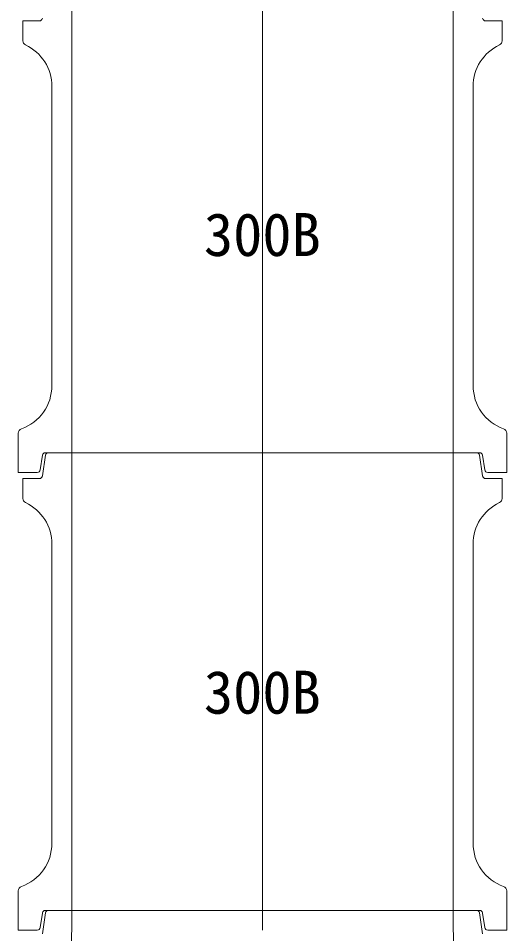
# Model space of a CAD drawing. Units: millimetres, scale not verified. Extents: x -6861 to 6861, y -3554 to 3095.
# Drawn here: x 5863 to 6183, y 190 to 790 of the extents above; entities that cross this region are included whole.
import ezdxf
from ezdxf.enums import TextEntityAlignment as Align

# ---------------------------------------------------------------- set-up
doc = ezdxf.new("R2010")
doc.units = ezdxf.units.MM
doc.header["$LTSCALE"] = 20
doc.layers.add('0-3_TEMP', color=3, linetype='Continuous', lineweight=18)
doc.layers.add('0-4_細線', color=7, linetype='Continuous', lineweight=18)
doc.layers.add('0-7_注釈', color=1, linetype='Continuous')
doc.styles.add('ＭＳ ゴシック', font='')
doc.styles.get('ＭＳ ゴシック').set_extended_font_data('MS Gothic')

msp = doc.modelspace()

# ---------------------------------------------------------------- linework, layer by layer
at = {"layer": '0-3_TEMP'}
for p, q in [((6022.64, 805.78), (6022.64, 492.78)), ((6022.64, 505.78), (6022.64, 192.78))]:
    msp.add_line(p, q, dxfattribs=at)
at = {"layer": '0-4_細線'}
for p, q in [((5897.64, 805.78), (5897.64, 505.78)), ((6147.64, 805.78), (6147.64, 505.78)), ((5876.41, 788.78), (5865.64, 788.78)), ((5865.64, 775.75), (5865.64, 788.78)), ((6179.64, 788.78), (6168.87, 788.78)), ((6179.64, 788.78), (6179.64, 775.75)), ((5884.64, 549.69), (5884.64, 745.87)), ((6160.64, 745.87), (6160.64, 549.69)), ((5862.64, 492.78), (5862.64, 518.58)), ((6182.64, 518.58), (6182.64, 492.78)), ((5878.4, 504.05), (5877.06, 494.5)), ((5878.39, 490.49), (5880.39, 504.07)), ((5880.38, 505.78), (6022.64, 505.78)), ((5882.37, 505.78), (6162.91, 505.78)), ((5897.64, 505.78), (5897.64, 205.78)), ((6164.9, 505.78), (6022.64, 505.78)), ((6147.64, 505.78), (6147.64, 205.78)), ((6164.89, 504.07), (6166.89, 490.49)), ((6166.88, 504.05), (6168.23, 494.5)), ((5862.64, 492.78), (5875.08, 492.78)), ((6170.21, 492.78), (6182.64, 492.78)), ((5876.41, 488.78), (5865.64, 488.78)), ((5865.64, 475.75), (5865.64, 488.78)), ((6179.64, 488.78), (6168.87, 488.78)), ((6179.64, 488.78), (6179.64, 475.75)), ((5884.64, 249.69), (5884.64, 445.87)), ((6160.64, 445.87), (6160.64, 249.69)), ((5862.64, 192.78), (5862.64, 218.58)), ((6182.64, 218.58), (6182.64, 192.78)), ((5878.4, 204.05), (5877.06, 194.5)), ((5878.39, 190.49), (5880.39, 204.07)), ((5880.38, 205.78), (6022.64, 205.78)), ((5897.27, 131.44), (5897.64, 205.78)), ((6164.9, 205.78), (6022.64, 205.78)), ((6148.01, 131.44), (6147.64, 205.78)), ((6164.89, 204.07), (6166.89, 190.49)), ((6166.88, 204.05), (6168.23, 194.5)), ((5862.64, 192.78), (5875.08, 192.78)), ((6170.21, 192.78), (6182.64, 192.78))]:
    msp.add_line(p, q, dxfattribs=at)
for centre, radius, start, end in [((5876.41, 790.78), 2, 270, 351.633), ((6168.87, 790.78), 2, 188.367, 270), ((5868.64, 775.75), 3, 180, 244.897), ((6176.64, 775.75), 3, 295.103, 0), ((5854.64, 745.87), 30, 0, 64.897), ((6190.64, 745.87), 30, 115.103, 180), ((5854.64, 549.69), 30, 289.471, 0), ((6190.64, 549.69), 30, 180, 250.529), ((5865.64, 518.58), 3, 109.47, 179.998), ((6179.64, 518.58), 3, 0.002, 70.53), ((5880.38, 503.78), 2, 90, 172.001), ((5882.37, 503.78), 2, 90, 171.634), ((6162.91, 503.78), 2, 8.366, 90), ((6164.9, 503.78), 2, 7.999, 90), ((5875.08, 494.78), 2, 270, 352.001), ((6170.21, 494.78), 2, 187.999, 270), ((5876.41, 490.78), 2, 270, 351.633), ((6168.87, 490.78), 2, 188.367, 270), ((5868.64, 475.75), 3, 180, 244.897), ((6176.64, 475.75), 3, 295.103, 0), ((5854.64, 445.87), 30, 0, 64.897), ((6190.64, 445.87), 30, 115.103, 180), ((5854.64, 249.69), 30, 289.471, 0), ((6190.64, 249.69), 30, 180, 250.529), ((5865.64, 218.58), 3, 109.47, 179.998), ((6179.64, 218.58), 3, 0.002, 70.53), ((5880.38, 203.78), 2, 90, 172.001), ((5882.37, 203.78), 2, 90, 171.634), ((6162.91, 203.78), 2, 8.366, 90), ((6164.9, 203.78), 2, 7.999, 90), ((5875.08, 194.78), 2, 270, 352.001), ((6170.21, 194.78), 2, 187.999, 270)]:
    msp.add_arc(centre, radius, start, end, dxfattribs=at)

# ---------------------------------------------------------------- texts
at = {"layer": '0-7_注釈', "style": 'ＭＳ ゴシック'}
for p in [(5984.24, 626.24), (5984.24, 326.24)]:
    msp.add_text('300B', height=28.15, dxfattribs=at).set_placement(p, align=Align.BOTTOM_LEFT)

doc.saveas('drawing.dxf')
